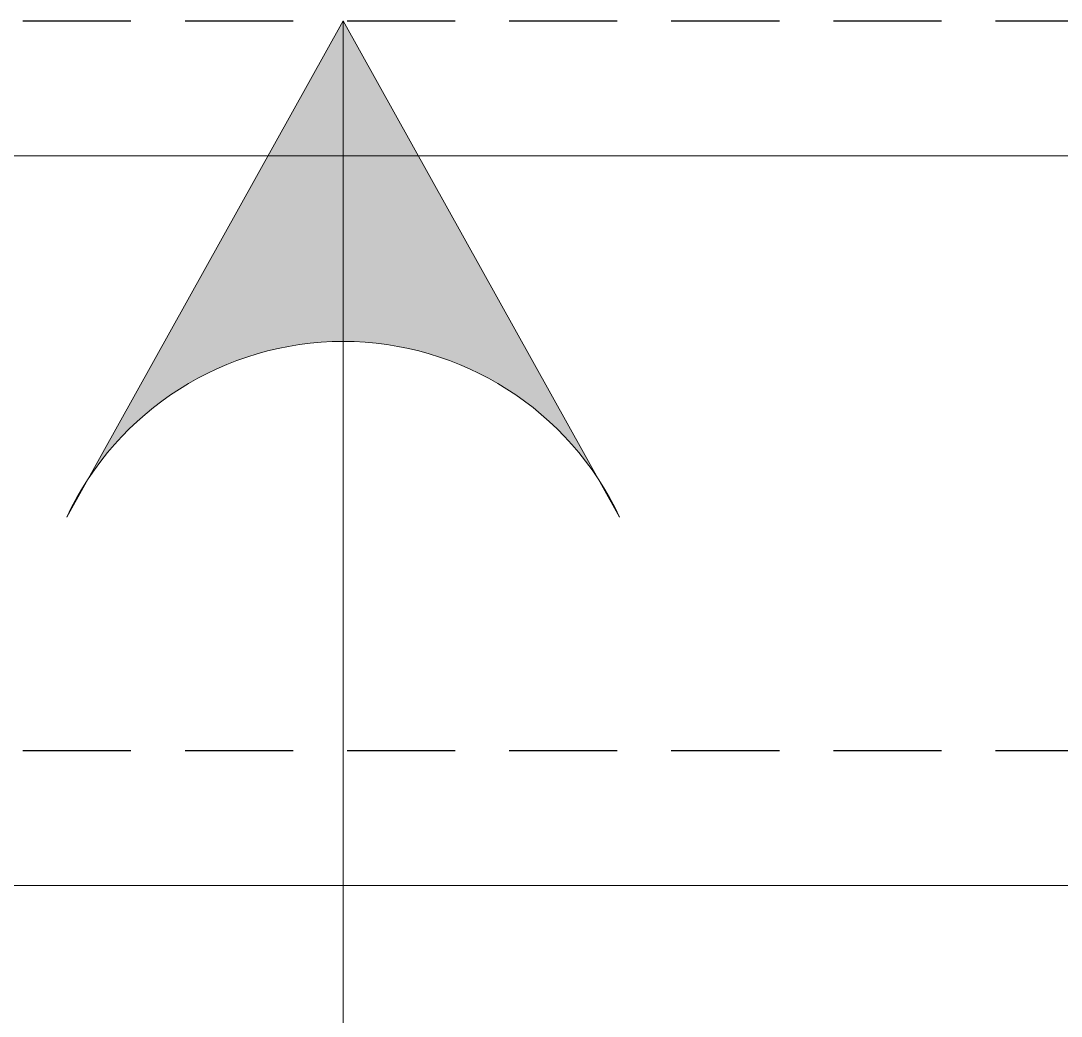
# Model space of a CAD drawing. Header units: millimetres. Extents: x 809 to 8159, y 33 to 4533.
# Drawn here: x 6976.71 to 7015.22, y 2198.92 to 2235.75 of the extents above; entities that cross this region are included whole.
import ezdxf

# ---------------------------------------------------------------- set-up
doc = ezdxf.new("R2010")
doc.units = ezdxf.units.MM
doc.linetypes.add('{ Wide Dash }', pattern=[12, 4, -2, 4, -2])
doc.layers.add('BETONARME', color=3, linetype='Continuous', lineweight=25)
doc.layers.add('MERDIVEN', color=4, linetype='Continuous', lineweight=0)

msp = doc.modelspace()

# ---------------------------------------------------------------- hatches: boundary and pattern name
at = {"layer": 'MERDIVEN'}
h = msp.add_hatch(color=256, dxfattribs=at)
h.dxf.hatch_style = 1
h.paths.add_polyline_path([(6988.64, 2235.749), (6998.872, 2217.386, 0.587553), (6979.169, 2218.752)])

# ---------------------------------------------------------------- linework, layer by layer
at = {"layer": 'BETONARME', "linetype": '{ Wide Dash }'}
for p, q in [((6928.786, 2235.749), (7068.786, 2235.749)), ((6928.786, 2208.749), (7048.787, 2208.749))]:
    msp.add_line(p, q, dxfattribs=at)
at = {"layer": 'MERDIVEN'}
msp.add_line((6988.64, 2235.749), (6988.64, 2149.749), dxfattribs=at)
at = {"layer": 'MERDIVEN', "elevation": 0}
for points in [[(6988.64, 2235.749), (6978.408, 2217.386)], [(6988.64, 2235.749), (6998.872, 2217.386)], [(6988.64, 2235.749), (6998.872, 2217.386)]]:
    msp.add_lwpolyline(points, dxfattribs=at)
for points in [[(6928.786, 2230.749), (7048.786, 2230.749), (7048.786, 2203.749), (6928.786, 2203.749)], [(6928.786, 2203.749), (7048.786, 2203.749), (7048.786, 2176.749), (6928.786, 2176.749)]]:
    msp.add_lwpolyline(points, close=True, dxfattribs=at)
at = {"layer": 'MERDIVEN'}
msp.add_arc((6988.64, 2212.579), 11.305, 25.1603, 154.8397, dxfattribs=at)

doc.saveas('drawing.dxf')
